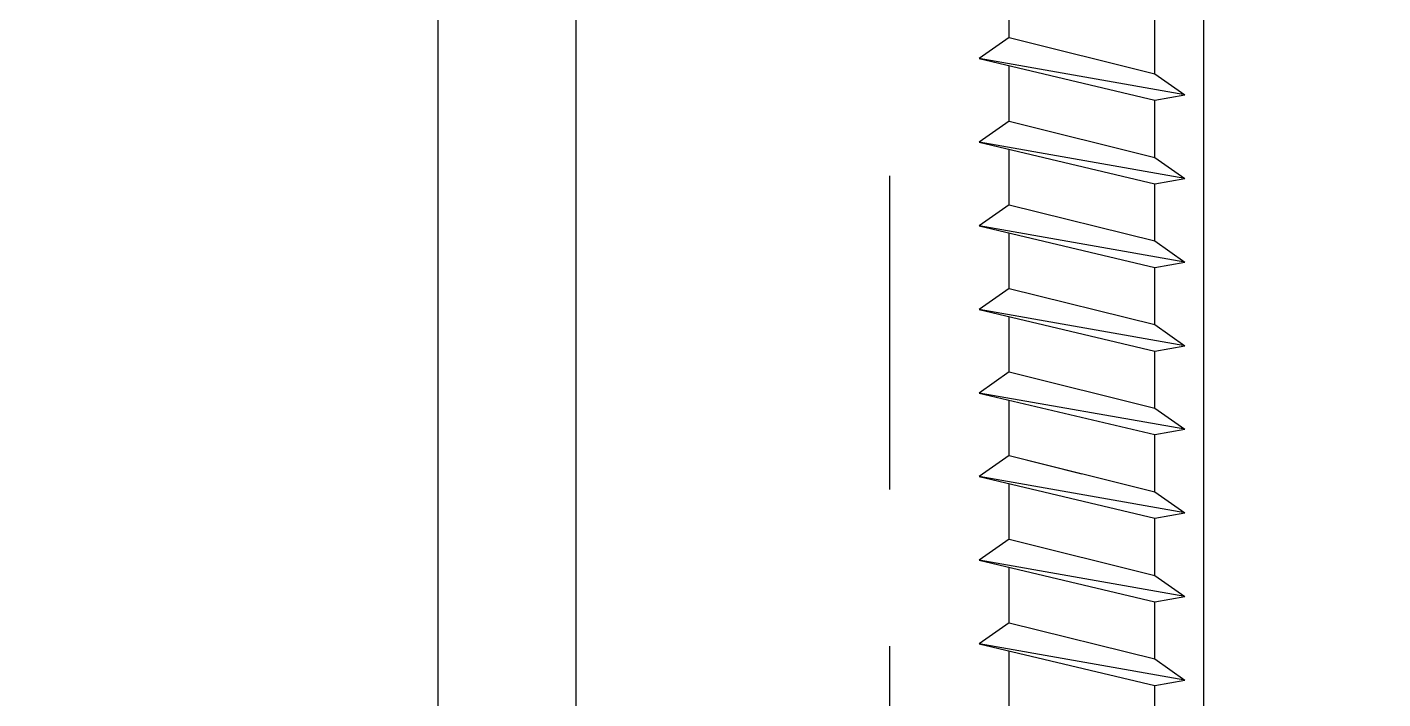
# Model space of a CAD drawing. Header units: inches. Extents: x -2661 to 42767, y -1222 to 9099.
# Drawn here: x -582.157 to -580.536, y 3383.062 to 3383.866 of the extents above; entities that cross this region are included whole.
import ezdxf

# ---------------------------------------------------------------- set-up
doc = ezdxf.new("R2010")
doc.units = ezdxf.units.IN
doc.header["$LTSCALE"] = 12
doc.header["$MEASUREMENT"] = 0
doc.layers.get('0').update_dxf_attribs({"linetype": 'CONTINUOUS'})
for name, color, linetype in [('S-FASTENERS', 2, 'CONTINUOUS'), ('S-SIMPSON', 2, 'CONTINUOUS'), ('S-WOOD', 3, 'CONTINUOUS')]:
    doc.layers.add(name, color=color, linetype=linetype)

# ---------------------------------------------------------------- blocks, each defined once
blk = doc.blocks.new('*U1291')
at = {"layer": 'S-WOOD'}
h = blk.add_hatch(dxfattribs=at)
h.set_pattern_fill('ANSI33', color=1, scale=3, angle=45, style=0)
h.set_pattern_definition([(90, (0.25, -8.375), (-0.75, 1e-16), []), (90, (0.625, -8), (-0.75, 1e-16), [0.375, -0.1875])])
h.paths.add_polyline_path([(1.75, -11.875), (0, -11.875), (0, 0), (1.75, 0)])
at = {"color": 4}
blk.add_lwpolyline([(0, 0), (1.75, 0), (1.75, -11.875), (0, -11.875)], close=True, dxfattribs=at)
blk.add_lwpolyline([(1.75, -11.875), (0, -11.875), (0, 0), (1.75, 0)], close=True)
blk = doc.blocks.new('SDS.25X6-f')
at = {"layer": 'S-SIMPSON', "color": 1}
for p, q in [((0.087, -4.1816), (0.087, -4.25)), ((0.087, -4.1816), (0.087, -4.25)), ((0.087, -4.1816), (0.087, -4.25)), ((0.087, -4.1816), (0.087, -4.25)), ((0.087, -4.1816), (0.087, -4.25)), ((-0.087, -4.2249), (-0.087, -4.2912)), ((-0.087, -4.2249), (-0.087, -4.2912)), ((-0.087, -4.2249), (-0.087, -4.2912)), ((-0.087, -4.2249), (-0.087, -4.2912)), ((-0.087, -4.2249), (-0.087, -4.2912)), ((-0.123, -4.2997), (0.087, -4.25)), ((-0.123, -4.2997), (0.087, -4.25)), ((-0.123, -4.2997), (0.087, -4.25)), ((0.123, -4.2563), (-0.123, -4.2997)), ((0.123, -4.2563), (-0.123, -4.2997)), ((0.123, -4.2563), (-0.123, -4.2997)), ((0.087, -4.25), (0.123, -4.2563)), ((0.087, -4.25), (0.123, -4.2563)), ((0.087, -4.25), (0.123, -4.2563)), ((0.087, -4.2816), (0.123, -4.2563)), ((0.087, -4.2816), (0.123, -4.2563)), ((0.087, -4.2816), (0.123, -4.2563)), ((-0.087, -4.3249), (0.087, -4.2816)), ((-0.087, -4.3249), (0.087, -4.2816)), ((-0.087, -4.3249), (0.087, -4.2816)), ((0.087, -4.2816), (0.087, -4.35)), ((0.087, -4.2816), (0.087, -4.35)), ((0.087, -4.2816), (0.087, -4.35)), ((0.087, -4.2816), (0.087, -4.35)), ((0.087, -4.2816), (0.087, -4.35)), ((0.087, -4.2816), (0.087, -4.35)), ((0.087, -4.2816), (0.087, -4.35)), ((0.087, -4.2816), (0.087, -4.35)), ((-0.087, -4.3249), (-0.123, -4.2997)), ((-0.087, -4.3249), (-0.123, -4.2997)), ((-0.087, -4.3249), (-0.123, -4.2997)), ((-0.087, -4.3249), (-0.087, -4.3912)), ((-0.087, -4.3249), (-0.087, -4.3912)), ((-0.087, -4.3249), (-0.087, -4.3912)), ((-0.087, -4.3249), (-0.087, -4.3912)), ((-0.087, -4.3249), (-0.087, -4.3912)), ((-0.087, -4.3249), (-0.087, -4.3912)), ((-0.087, -4.3249), (-0.087, -4.3912)), ((-0.087, -4.3249), (-0.087, -4.3912)), ((-0.123, -4.3997), (0.087, -4.35)), ((-0.123, -4.3997), (0.087, -4.35)), ((-0.123, -4.3997), (0.087, -4.35)), ((-0.123, -4.3997), (0.087, -4.35)), ((0.123, -4.3563), (-0.123, -4.3997)), ((0.123, -4.3563), (-0.123, -4.3997)), ((0.123, -4.3563), (-0.123, -4.3997)), ((0.123, -4.3563), (-0.123, -4.3997)), ((0.087, -4.35), (0.123, -4.3563)), ((0.087, -4.35), (0.123, -4.3563)), ((0.087, -4.35), (0.123, -4.3563)), ((0.087, -4.35), (0.123, -4.3563)), ((0.087, -4.3816), (0.123, -4.3563)), ((0.087, -4.3816), (0.123, -4.3563)), ((0.087, -4.3816), (0.123, -4.3563)), ((0.087, -4.3816), (0.123, -4.3563)), ((-0.087, -4.4249), (0.087, -4.3816)), ((-0.087, -4.4249), (0.087, -4.3816)), ((-0.087, -4.4249), (0.087, -4.3816)), ((-0.087, -4.4249), (0.087, -4.3816)), ((0.087, -4.3816), (0.087, -4.45)), ((0.087, -4.3816), (0.087, -4.45)), ((0.087, -4.3816), (0.087, -4.45)), ((0.087, -4.3816), (0.087, -4.45)), ((0.087, -4.3816), (0.087, -4.45)), ((0.087, -4.3816), (0.087, -4.45)), ((-0.087, -4.4249), (-0.123, -4.3997)), ((-0.087, -4.4249), (-0.123, -4.3997)), ((-0.087, -4.4249), (-0.123, -4.3997)), ((-0.087, -4.4249), (-0.123, -4.3997)), ((-0.087, -4.4249), (-0.087, -4.4912)), ((-0.087, -4.4249), (-0.087, -4.4912)), ((-0.087, -4.4249), (-0.087, -4.4912)), ((-0.087, -4.4249), (-0.087, -4.4912)), ((-0.087, -4.4249), (-0.087, -4.4912)), ((-0.087, -4.4249), (-0.087, -4.4912)), ((-0.123, -4.4997), (0.087, -4.45)), ((-0.123, -4.4997), (0.087, -4.45)), ((-0.123, -4.4997), (0.087, -4.45)), ((-0.123, -4.4997), (0.087, -4.45)), ((0.087, -4.45), (0.123, -4.4563)), ((0.087, -4.45), (0.123, -4.4563)), ((0.087, -4.45), (0.123, -4.4563)), ((0.087, -4.45), (0.123, -4.4563)), ((0.123, -4.4563), (-0.123, -4.4997)), ((0.123, -4.4563), (-0.123, -4.4997)), ((0.123, -4.4563), (-0.123, -4.4997)), ((0.123, -4.4563), (-0.123, -4.4997)), ((0.087, -4.4816), (0.123, -4.4563)), ((0.087, -4.4816), (0.123, -4.4563)), ((0.087, -4.4816), (0.123, -4.4563)), ((0.087, -4.4816), (0.123, -4.4563)), ((-0.087, -4.5249), (0.087, -4.4816)), ((-0.087, -4.5249), (0.087, -4.4816)), ((-0.087, -4.5249), (0.087, -4.4816)), ((-0.087, -4.5249), (0.087, -4.4816)), ((0.087, -4.4816), (0.087, -4.55)), ((0.087, -4.4816), (0.087, -4.55)), ((0.087, -4.4816), (0.087, -4.55)), ((0.087, -4.4816), (0.087, -4.55)), ((0.087, -4.4816), (0.087, -4.55)), ((0.087, -4.4816), (0.087, -4.55)), ((0.087, -4.4816), (0.087, -4.55)), ((-0.087, -4.5249), (-0.123, -4.4997)), ((-0.087, -4.5249), (-0.123, -4.4997)), ((-0.087, -4.5249), (-0.123, -4.4997)), ((-0.087, -4.5249), (-0.123, -4.4997)), ((-0.087, -4.5249), (-0.123, -4.4997)), ((-0.087, -4.5249), (0, -4.5032)), ((-0.087, -4.5249), (-0.087, -4.5912)), ((-0.087, -4.5249), (-0.087, -4.5912)), ((-0.087, -4.5249), (-0.087, -4.5912)), ((-0.087, -4.5249), (-0.087, -4.5912)), ((-0.087, -4.5249), (-0.087, -4.5912)), ((-0.087, -4.5249), (-0.087, -4.5912)), ((-0.087, -4.5249), (-0.087, -4.5912)), ((-0.123, -4.5997), (0.087, -4.55)), ((-0.123, -4.5997), (0.087, -4.55)), ((-0.123, -4.5997), (0.087, -4.55)), ((-0.123, -4.5997), (0.087, -4.55)), ((0.087, -4.55), (0.123, -4.5563)), ((0.087, -4.55), (0.123, -4.5563)), ((0.087, -4.55), (0.123, -4.5563)), ((0.087, -4.55), (0.123, -4.5563)), ((0.123, -4.5563), (-0.123, -4.5997)), ((0.123, -4.5563), (-0.123, -4.5997)), ((0.123, -4.5563), (-0.123, -4.5997)), ((0.123, -4.5563), (-0.123, -4.5997)), ((0.087, -4.5816), (0.123, -4.5563)), ((0.087, -4.5816), (0.123, -4.5563)), ((0.087, -4.5816), (0.123, -4.5563)), ((0.087, -4.5816), (0.123, -4.5563)), ((-0.087, -4.6249), (0.087, -4.5816)), ((-0.087, -4.6249), (0.087, -4.5816)), ((-0.087, -4.6249), (0.087, -4.5816)), ((-0.087, -4.6249), (0.087, -4.5816)), ((0.087, -4.5816), (0.087, -4.65)), ((0.087, -4.5816), (0.087, -4.65)), ((0.087, -4.5816), (0.087, -4.65)), ((0.087, -4.5816), (0.087, -4.65)), ((0.087, -4.5816), (0.087, -4.65)), ((0.087, -4.5816), (0.087, -4.65)), ((0.087, -4.5816), (0.087, -4.65)), ((-0.087, -4.6249), (-0.123, -4.5997)), ((-0.087, -4.6249), (-0.123, -4.5997)), ((-0.087, -4.6249), (-0.123, -4.5997)), ((-0.087, -4.6249), (-0.123, -4.5997)), ((-0.087, -4.6249), (-0.087, -4.6912)), ((-0.087, -4.6249), (-0.087, -4.6912)), ((-0.087, -4.6249), (-0.087, -4.6912)), ((-0.087, -4.6249), (-0.087, -4.6912)), ((-0.087, -4.6249), (-0.087, -4.6912)), ((-0.087, -4.6249), (-0.087, -4.6912)), ((-0.087, -4.6249), (-0.087, -4.6912)), ((-0.123, -4.6997), (0.087, -4.65)), ((-0.123, -4.6997), (0.087, -4.65)), ((-0.123, -4.6997), (0.087, -4.65)), ((-0.123, -4.6997), (0.087, -4.65)), ((-0.123, -4.6997), (0.087, -4.65)), ((0.087, -4.65), (0.123, -4.6563)), ((0.087, -4.65), (0.123, -4.6563)), ((0.087, -4.65), (0.123, -4.6563)), ((0.087, -4.65), (0.123, -4.6563)), ((0.087, -4.65), (0.123, -4.6563)), ((0.123, -4.6563), (-0.123, -4.6997)), ((0.123, -4.6563), (-0.123, -4.6997)), ((0.123, -4.6563), (-0.123, -4.6997)), ((0.123, -4.6563), (-0.123, -4.6997)), ((0.123, -4.6563), (-0.123, -4.6997)), ((0.087, -4.6816), (0.123, -4.6563)), ((0.087, -4.6816), (0.123, -4.6563)), ((0.087, -4.6816), (0.123, -4.6563)), ((0.087, -4.6816), (0.123, -4.6563)), ((0.087, -4.6816), (0.123, -4.6563)), ((-0.087, -4.7249), (0.087, -4.6816)), ((-0.087, -4.7249), (0.087, -4.6816)), ((-0.087, -4.7249), (0.087, -4.6816)), ((-0.087, -4.7249), (0.087, -4.6816)), ((-0.087, -4.7249), (0.087, -4.6816)), ((0.087, -4.6816), (0.087, -4.75)), ((0.087, -4.6816), (0.087, -4.75)), ((0.087, -4.6816), (0.087, -4.75)), ((0.087, -4.6816), (0.087, -4.75)), ((-0.087, -4.7249), (-0.123, -4.6997)), ((-0.087, -4.7249), (-0.123, -4.6997)), ((-0.087, -4.7249), (-0.123, -4.6997)), ((-0.087, -4.7249), (-0.123, -4.6997)), ((-0.087, -4.7249), (-0.123, -4.6997)), ((-0.087, -4.7249), (-0.087, -4.7912)), ((-0.087, -4.7249), (-0.087, -4.7912)), ((-0.087, -4.7249), (-0.087, -4.7912)), ((-0.087, -4.7249), (-0.087, -4.7912)), ((-0.123, -4.7997), (0.087, -4.75)), ((-0.123, -4.7997), (0.087, -4.75)), ((-0.123, -4.7997), (0.087, -4.75)), ((-0.123, -4.7997), (0.087, -4.75)), ((0.123, -4.7563), (-0.123, -4.7997)), ((0.123, -4.7563), (-0.123, -4.7997)), ((0.123, -4.7563), (-0.123, -4.7997)), ((0.123, -4.7563), (-0.123, -4.7997)), ((0.087, -4.75), (0.123, -4.7563)), ((0.087, -4.75), (0.123, -4.7563)), ((0.087, -4.75), (0.123, -4.7563)), ((0.087, -4.75), (0.123, -4.7563)), ((0.087, -4.7816), (0.123, -4.7563)), ((0.087, -4.7816), (0.123, -4.7563)), ((0.087, -4.7816), (0.123, -4.7563)), ((0.087, -4.7816), (0.123, -4.7563)), ((-0.087, -4.8249), (0.087, -4.7816)), ((-0.087, -4.8249), (0.087, -4.7816)), ((-0.087, -4.8249), (0.087, -4.7816)), ((-0.087, -4.8249), (0.087, -4.7816)), ((0.087, -4.7816), (0.087, -4.85)), ((0.087, -4.7816), (0.087, -4.85)), ((0.087, -4.7816), (0.087, -4.85)), ((0.087, -4.7816), (0.087, -4.85)), ((0.087, -4.7816), (0.087, -4.85)), ((0.087, -4.7816), (0.087, -4.85)), ((-0.087, -4.8249), (-0.123, -4.7997)), ((-0.087, -4.8249), (-0.123, -4.7997)), ((-0.087, -4.8249), (-0.123, -4.7997)), ((-0.087, -4.8249), (-0.123, -4.7997)), ((-0.087, -4.8249), (-0.087, -4.8912)), ((-0.087, -4.8249), (-0.087, -4.8912)), ((-0.087, -4.8249), (-0.087, -4.8912)), ((-0.087, -4.8249), (-0.087, -4.8912)), ((-0.087, -4.8249), (-0.087, -4.8912)), ((-0.087, -4.8249), (-0.087, -4.8912)), ((-0.123, -4.8997), (0.087, -4.85)), ((-0.123, -4.8997), (0.087, -4.85)), ((-0.123, -4.8997), (0.087, -4.85)), ((-0.123, -4.8997), (0.087, -4.85)), ((0.123, -4.8563), (-0.123, -4.8997)), ((0.123, -4.8563), (-0.123, -4.8997)), ((0.123, -4.8563), (-0.123, -4.8997)), ((0.123, -4.8563), (-0.123, -4.8997)), ((0.087, -4.85), (0.123, -4.8563)), ((0.087, -4.85), (0.123, -4.8563)), ((0.087, -4.85), (0.123, -4.8563)), ((0.087, -4.85), (0.123, -4.8563)), ((0.087, -4.8816), (0.123, -4.8563)), ((0.087, -4.8816), (0.123, -4.8563)), ((0.087, -4.8816), (0.123, -4.8563)), ((0.087, -4.8816), (0.123, -4.8563)), ((-0.087, -4.9249), (0.087, -4.8816)), ((-0.087, -4.9249), (0.087, -4.8816)), ((-0.087, -4.9249), (0.087, -4.8816)), ((-0.087, -4.9249), (0.087, -4.8816)), ((0.087, -4.8816), (0.087, -4.95)), ((0.087, -4.8816), (0.087, -4.95)), ((0.087, -4.8816), (0.087, -4.95)), ((0.087, -4.8816), (0.087, -4.95)), ((-0.087, -4.9249), (-0.123, -4.8997)), ((-0.087, -4.9249), (-0.123, -4.8997)), ((-0.087, -4.9249), (-0.123, -4.8997)), ((-0.087, -4.9249), (-0.123, -4.8997)), ((-0.087, -4.9249), (-0.087, -4.9912)), ((-0.087, -4.9249), (-0.087, -4.9912)), ((-0.087, -4.9249), (-0.087, -4.9912)), ((-0.087, -4.9249), (-0.087, -4.9912)), ((-0.123, -4.9997), (0.087, -4.95)), ((-0.123, -4.9997), (0.087, -4.95)), ((-0.123, -4.9997), (0.087, -4.95)), ((-0.123, -4.9997), (0.087, -4.95)), ((0.123, -4.9563), (-0.123, -4.9997)), ((0.123, -4.9563), (-0.123, -4.9997)), ((0.123, -4.9563), (-0.123, -4.9997)), ((0.123, -4.9563), (-0.123, -4.9997)), ((0.087, -4.95), (0.123, -4.9563)), ((0.087, -4.95), (0.123, -4.9563)), ((0.087, -4.95), (0.123, -4.9563)), ((0.087, -4.95), (0.123, -4.9563)), ((0.087, -4.9816), (0.123, -4.9563)), ((0.087, -4.9816), (0.123, -4.9563)), ((0.087, -4.9816), (0.123, -4.9563)), ((0.087, -4.9816), (0.123, -4.9563)), ((-0.087, -5.0249), (0.087, -4.9816)), ((-0.087, -5.0249), (0.087, -4.9816)), ((-0.087, -5.0249), (0.087, -4.9816)), ((-0.087, -5.0249), (0.087, -4.9816)), ((0.087, -4.9816), (0.087, -5.05)), ((-0.087, -5.0249), (-0.123, -4.9997)), ((-0.087, -5.0249), (-0.123, -4.9997)), ((-0.087, -5.0249), (-0.123, -4.9997)), ((-0.087, -5.0249), (-0.123, -4.9997)), ((-0.087, -5.0249), (-0.087, -5.0912))]:
    blk.add_line(p, q, dxfattribs=at)
blk = doc.blocks.new('*U1812')
at = {"layer": 'S-FASTENERS'}
blk.add_blockref('SDS.25X6-f', (0, 0), dxfattribs=at)
blk = doc.blocks.new('*U1267')
blk.add_lwpolyline([(0, 11.875), (0, 0), (20.34375, 0), (20.34375, 11.875)], close=True)

msp = doc.modelspace()

# ---------------------------------------------------------------- block references
at = {"layer": 'S-FASTENERS', "xscale": -1, "rotation": 180}
msp.add_blockref('*U1812', (-580.89598, 3378.82855), dxfattribs=at)
at = {"layer": 'S-WOOD', "color": 2, "xscale": -1, "rotation": 180}
msp.add_blockref('*U1267', (-602.00966, 3393.70355), dxfattribs=at)
at = {"layer": 'S-WOOD', "xscale": -1}
msp.add_blockref('*U1291', (-579.91591, 3393.70355), dxfattribs=at)

doc.saveas('drawing.dxf')
